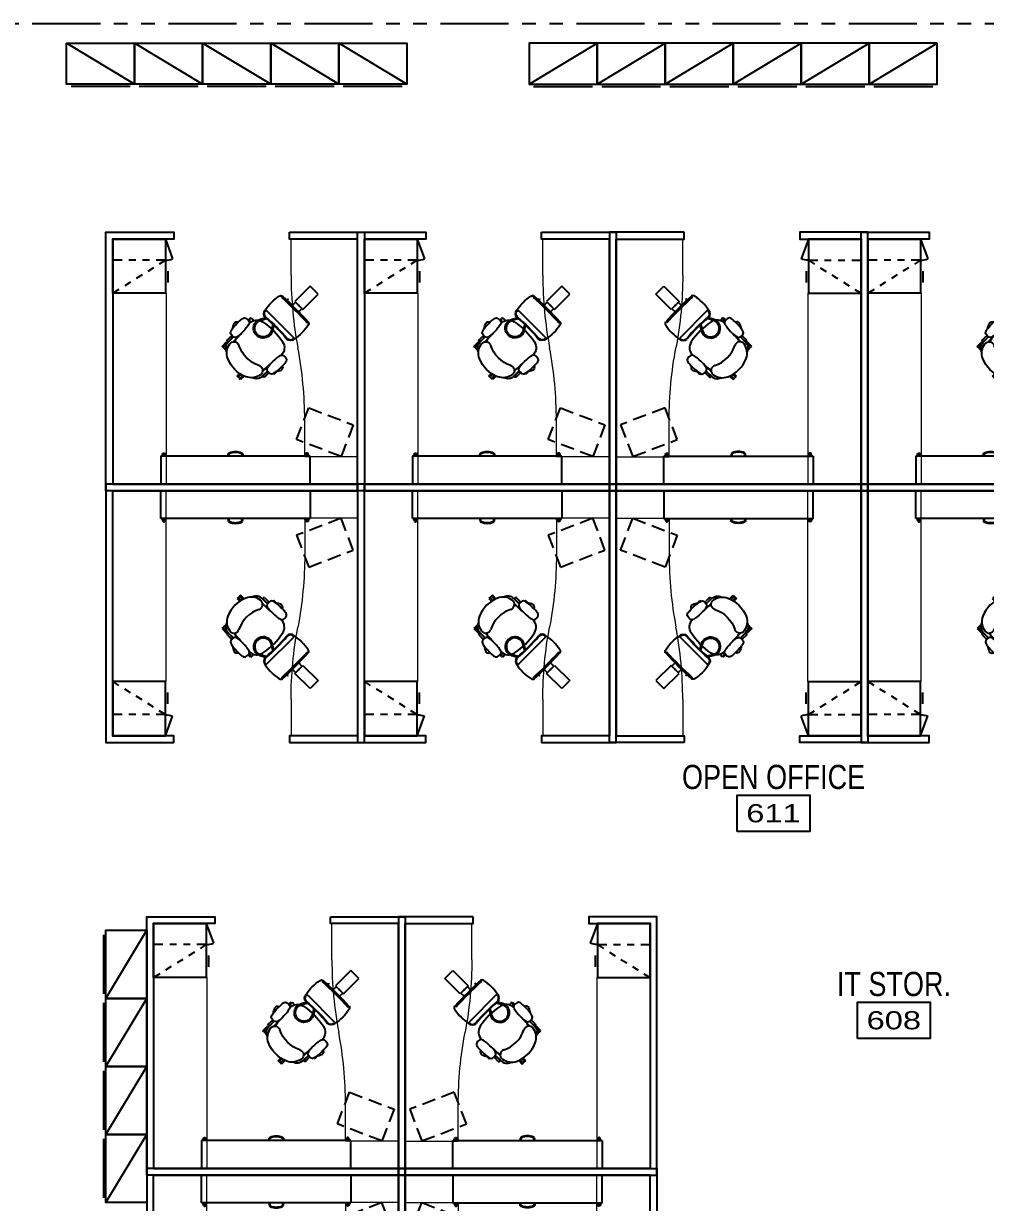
# Model space of a CAD drawing. Header units: inches. Extents: x 645 to 3337, y 547 to 1607.
# Drawn here: x 1129 to 1553, y 1084 to 1604 of the extents above; entities that cross this region are included whole.
import ezdxf
from ezdxf.enums import TextEntityAlignment as Align

# ---------------------------------------------------------------- set-up
doc = ezdxf.new("R2010")
doc.units = ezdxf.units.IN
doc.header["$LTSCALE"] = 96
doc.header["$MEASUREMENT"] = 0
for name, pattern in [('HIDDEN', [0.375, 0.25, -0.125]), ('HIDDEN4', [0.09375, 0.0625, -0.03125]), ('PHANTOM4', [0.625, 0.3125, -0.0625, 0.0625, -0.0625, 0.0625, -0.0625])]:
    doc.linetypes.add(name, pattern=pattern)
for name, color, linetype in [('A-Area', 212, 'PHANTOM4'), ('A-Area-Iden', 7, 'Continuous'), ('A-Area-Iden-Name', 7, 'Continuous'), ('A-Area-Iden-Numb', 7, 'Continuous'), ('A-Furn', 43, 'Continuous'), ('A-Furn-Syst', 5, 'Continuous'), ('WKSURF', 6, 'Continuous')]:
    doc.layers.add(name, color=color, linetype=linetype)
doc.styles.add('XFINE_0', font='swissl.ttf')

# ---------------------------------------------------------------- blocks, each defined once
blk = doc.blocks.new('A$C3C6876D4')
at = {"layer": 'A-Furn'}
blk.add_lwpolyline([(30, 0), (0, 0), (0, 18), (30, 18)], close=True, dxfattribs=at)
for points in [[(0, 18), (30, 0)], [(2, 19), (28, 19)]]:
    blk.add_lwpolyline(points, dxfattribs=at)
blk = doc.blocks.new('30 x 24 x 96 Curv RH 3D')
at = {"linetype": 'Continuous', "lineweight": 0}
for p, q in [((0.06, -30), (0.06, -0.65)), ((0.06, -0.65), (96.06, -0.65)), ((0.06, -0.65, -1.19), (0.06, -0.65)), ((0.06, -30, -1.19), (0.06, -0.65, -1.19)), ((0.06, -0.65, -1.19), (96.06, -0.65, -1.19)), ((96.06, -0.65), (96.06, -24)), ((96.06, -0.65, -1.19), (96.06, -0.65)), ((96.06, -0.65, -1.19), (96.06, -24, -1.19)), ((96.06, -24), (79.94, -24)), ((79.94, -24, -1.19), (79.94, -24)), ((96.06, -24, -1.19), (79.94, -24, -1.19)), ((96.06, -24, -1.19), (96.06, -24)), ((16.06, -30), (0.06, -30)), ((0.06, -30, -1.19), (0.06, -30)), ((16.06, -30, -1.19), (0.06, -30, -1.19)), ((16.06, -30, -1.19), (16.06, -30)), ((48, -27, -1.19), (48, -27))]:
    blk.add_line(p, q, dxfattribs=at)
for centre, radius, start, end in [((79.94, -195.53), 171.53, 90, 100.7325), ((79.94, -195.53, -1.19), 171.53, 90, 100.7325), ((16.06, 141.47), 171.47, 270, 280.7325), ((16.06, 141.47, -1.19), 171.47, 270, 280.7325)]:
    blk.add_arc(centre, radius, start, end, dxfattribs=at)
at = {"layer": 'WKSURF', "linetype": 'Continuous', "lineweight": 0, "invisible_edges": 15}
for points in [[(0.06, -24, -1.19), (0.06, -0.65, -1.19), (95.94, -0.65, -1.19), (79.94, -24, -1.19)], [(95.94, -0.65, -1.19), (0.06, -0.65, -1.19), (0.06, -0.65), (95.94, -0.65)], [(0.06, -0.65, -1.19), (0.06, -30, -1.19), (0.06, -30), (0.06, -0.65)], [(0.06, -30), (16.06, -30), (16.06, -0.65), (0.06, -0.65)], [(16.06, -30), (23.2, -29.85), (23.2, -0.65), (16.06, -0.65)], [(23.2, -29.85), (30.32, -29.41), (30.32, -0.65), (23.2, -0.65)], [(30.32, -29.41), (37.42, -28.66), (37.42, -0.65), (30.32, -0.65)], [(37.42, -28.66), (44.48, -27.63), (44.48, -0.65), (37.42, -0.65)], [(44.48, -27.63), (48, -27), (48, -0.65), (44.48, -0.65)], [(48, -27), (55.04, -25.82), (55.04, -0.65), (48, -0.65)], [(55.04, -25.82), (62.12, -24.93), (62.12, -0.65), (55.04, -0.65)], [(62.12, -24.93), (69.23, -24.33), (69.23, -0.65), (62.12, -0.65)], [(69.23, -24.33), (76.37, -24.04), (76.37, -0.65), (69.23, -0.65)], [(76.37, -24.04), (79.94, -24), (79.94, -0.65), (76.37, -0.65)], [(79.94, -24, -1.19), (95.94, -0.65, -1.19), (95.94, -0.65, -1.19), (95.94, -24, -1.19)], [(79.94, -24), (95.94, -24), (95.94, -0.65), (79.94, -0.65)], [(95.94, -24, -1.19), (95.94, -0.65, -1.19), (95.94, -0.65), (95.94, -24)], [(0.06, -24.15, -1.19), (0.06, -24, -1.19), (79.94, -24, -1.19), (72.8, -24.15, -1.19)], [(0.06, -24.59, -1.19), (0.06, -24.15, -1.19), (72.8, -24.15, -1.19), (65.67, -24.59, -1.19)], [(0.06, -25.34, -1.19), (0.06, -24.59, -1.19), (65.67, -24.59, -1.19), (58.57, -25.34, -1.19)], [(0.06, -26.37, -1.19), (0.06, -25.34, -1.19), (58.57, -25.34, -1.19), (51.51, -26.37, -1.19)], [(55.91, -25.69, -1.19), (55.91, -25.69), (48, -27), (48, -27, -1.19)], [(63.9, -24.75, -1.19), (63.9, -24.75), (55.91, -25.69), (55.91, -25.69, -1.19)], [(71.91, -24.19, -1.19), (71.91, -24.19), (63.9, -24.75), (63.9, -24.75, -1.19)], [(79.94, -24, -1.19), (79.94, -24), (71.91, -24.19), (71.91, -24.19, -1.19)], [(79.94, -24, -1.19), (95.94, -24, -1.19), (95.94, -24), (79.94, -24)], [(0.06, -27, -1.19), (0.06, -26.37, -1.19), (51.51, -26.37, -1.19), (48, -27, -1.19)], [(0.06, -28.18, -1.19), (0.06, -27, -1.19), (48, -27, -1.19), (40.96, -28.18, -1.19)], [(0.06, -29.07, -1.19), (0.06, -28.18, -1.19), (40.96, -28.18, -1.19), (33.87, -29.07, -1.19)], [(0.06, -29.67, -1.19), (0.06, -29.07, -1.19), (33.87, -29.07, -1.19), (26.76, -29.67, -1.19)], [(0.06, -29.96, -1.19), (0.06, -29.67, -1.19), (26.76, -29.67, -1.19), (19.63, -29.96, -1.19)], [(0.06, -30, -1.19), (0.06, -29.96, -1.19), (19.63, -29.96, -1.19), (16.06, -30, -1.19)], [(0.06, -30, -1.19), (16.06, -30, -1.19), (16.06, -30), (0.06, -30)], [(16.06, -30, -1.19), (24.09, -29.81, -1.19), (24.09, -29.81), (16.06, -30)], [(24.09, -29.81, -1.19), (32.1, -29.25, -1.19), (32.1, -29.25), (24.09, -29.81)], [(32.1, -29.25, -1.19), (40.08, -28.31, -1.19), (40.08, -28.31), (32.1, -29.25)], [(40.08, -28.31, -1.19), (48, -27, -1.19), (48, -27), (40.08, -28.31)]]:
    blk.add_3dface(points, dxfattribs=at)
blk = doc.blocks.new('24 x 72 3D')
at = {"linetype": 'Continuous', "lineweight": 0}
for p, q in [((-0.188, -24, -1.18), (-0.188, -0.52, -1.18)), ((-0.188, -0.52, -1.18), (83.937, -0.52)), ((-0.188, -0.52, -2.36), (-0.188, -0.52, -1.18)), ((-0.188, -24, -2.36), (-0.188, -0.52, -2.36)), ((-0.188, -0.52, -2.36), (83.937, -0.52, -1.18)), ((83.937, -0.52), (83.937, -24)), ((83.937, -0.52, -1.18), (83.937, -0.52)), ((83.937, -0.52, -1.18), (83.937, -24, -1.18)), ((83.937, -24), (-0.188, -24, -1.18)), ((-0.188, -24, -2.36), (-0.188, -24, -1.18)), ((83.937, -24, -1.18), (-0.188, -24, -2.36)), ((83.937, -24, -1.18), (83.937, -24))]:
    blk.add_line(p, q, dxfattribs=at)
at = {"layer": 'WKSURF', "linetype": 'Continuous', "lineweight": 0, "invisible_edges": 15}
for points in [[(0.062, -24, -1.18), (0.062, -0.52, -1.18), (71.937, -0.52, -1.18), (71.937, -24, -1.18)], [(71.937, -0.52, -1.18), (0.062, -0.52, -1.18), (0.062, -0.52), (71.937, -0.52)], [(0.062, -0.52, -1.18), (0.062, -24, -1.18), (0.062, -24), (0.062, -0.52)], [(0.062, -24), (71.937, -24), (71.937, -0.52), (0.062, -0.52)], [(71.937, -24, -1.18), (71.937, -0.52, -1.18), (71.937, -0.52), (71.937, -24)], [(0.062, -24, -1.18), (71.937, -24, -1.18), (71.937, -24), (0.062, -24)]]:
    blk.add_3dface(points, dxfattribs=at)
blk = doc.blocks.new('GT5WSR4P')
for p, q in [((0, 0), (23.88, 0)), ((1.71, -2.73), (0, 0)), ((0, -23.25), (0, 0)), ((23.88, 0), (23.88, -23.25)), ((14.56, -4.13), (14.56, 0, 1.42)), ((4.89, -7.81), (3.3, -5.27)), ((8.08, -12.9), (6.49, -10.35)), ((14.56, -10.13), (14.56, -7.13)), ((11.26, -17.98), (9.67, -15.44)), ((14.56, -16.13), (14.56, -13.13)), ((14.56, -23.25), (12.85, -20.52)), ((14.56, -23.25), (14.56, -19.13)), ((14.56, -23.25), (14.56, -19.13)), ((23.88, -23.25), (0, -23.25)), ((9.78, -24.25), (4.78, -24.25)), ((23.88, -23.25), (15.18, -26.41))]:
    blk.add_line(p, q)
blk.add_arc((23.88, -23.25), 9.25, 180, 200)
for p in [(0, 0), (23.88, 0)]:
    blk.add_point(p)
blk = doc.blocks.new('RBCSDBPP')
for p, q in [((64.47, 13.03), (-1.38, 13.03)), ((-1.38, 13.03), (-1.38, 0.78)), ((64.47, 0.78), (64.47, 13.03)), ((-1.38, 0.78), (64.47, 0.78)), ((-1.09, 0.78), (-1.07, 0.73)), ((-1.07, 0.73), (-1, 0.65)), ((-1, 0.65), (-0.88, 0.56)), ((-0.88, 0.56), (-0.81, 0.48)), ((-0.81, 0.48), (-0.77, 0.39)), ((-0.77, 0.39), (-0.75, 0.29)), ((-0.75, 0.29), (-0.75, 0.23)), ((-0.75, 0.23), (-0.73, 0.17)), ((-0.73, 0.17), (-0.67, 0.15)), ((-0.67, 0.15), (-0.61, 0.17)), ((-0.51, 0.37), (-0.62, 0)), ((-0.62, 0), (-0.51, -0.37)), ((-0.61, 0.17), (-0.58, 0.23)), ((-0.58, 0.23), (-0.49, 0.39)), ((-0.19, 0.59), (-0.51, 0.37)), ((-0.49, 0.39), (-0.35, 0.52)), ((-0.35, 0.52), (-0.18, 0.6)), ((0.19, 0.59), (-0.19, 0.59)), ((-0.18, 0.6), (0, 0.62)), ((0, 0.62), (0.18, 0.6)), ((0.18, 0.6), (0.35, 0.52)), ((0.51, 0.37), (0.19, 0.59)), ((0.35, 0.52), (0.49, 0.39)), ((0.49, 0.39), (0.58, 0.23)), ((0.62, 0), (0.51, 0.37)), ((0.51, -0.37), (0.62, 0)), ((0.58, 0.23), (0.61, 0.17)), ((0.61, 0.17), (0.67, 0.15)), ((0.67, 0.15), (0.73, 0.17)), ((0.73, 0.17), (0.75, 0.23)), ((0.75, 0.29), (0.77, 0.39)), ((0.75, 0.23), (0.75, 0.29)), ((0.77, 0.39), (0.81, 0.48)), ((0.81, 0.48), (0.88, 0.56)), ((0.88, 0.56), (1, 0.65)), ((1, 0.65), (1.07, 0.73)), ((1.07, 0.73), (1.09, 0.78)), ((28.33, -0.05), (28.33, 0.78)), ((28.64, -0.05), (28.64, 0.78)), ((34.39, 0.78), (34.39, -0.05)), ((34.71, 0.78), (34.71, -0.05)), ((62.03, 0.73), (62.01, 0.78)), ((62.1, 0.65), (62.03, 0.73)), ((62.22, 0.56), (62.1, 0.65)), ((62.29, 0.48), (62.22, 0.56)), ((62.33, 0.39), (62.29, 0.48)), ((62.35, 0.29), (62.33, 0.39)), ((62.35, 0.23), (62.35, 0.29)), ((62.37, 0.17), (62.35, 0.23)), ((62.43, 0.15), (62.37, 0.17)), ((62.49, 0.17), (62.43, 0.15)), ((62.47, 0), (62.59, 0.37)), ((62.59, -0.37), (62.47, 0)), ((62.52, 0.23), (62.49, 0.17)), ((62.61, 0.39), (62.52, 0.23)), ((62.59, 0.37), (62.91, 0.59)), ((62.75, 0.52), (62.61, 0.39)), ((62.92, 0.6), (62.75, 0.52)), ((62.91, 0.59), (63.29, 0.59)), ((63.1, 0.62), (62.92, 0.6)), ((63.28, 0.6), (63.1, 0.62)), ((63.45, 0.52), (63.28, 0.6)), ((63.29, 0.59), (63.61, 0.37)), ((63.59, 0.39), (63.45, 0.52)), ((63.68, 0.23), (63.59, 0.39)), ((63.61, 0.37), (63.72, 0)), ((63.72, 0), (63.61, -0.37)), ((63.71, 0.17), (63.68, 0.23)), ((63.77, 0.15), (63.71, 0.17)), ((63.83, 0.17), (63.77, 0.15)), ((63.85, 0.23), (63.83, 0.17)), ((63.87, 0.39), (63.85, 0.29)), ((63.85, 0.29), (63.85, 0.23)), ((63.91, 0.48), (63.87, 0.39)), ((63.98, 0.56), (63.91, 0.48)), ((64.1, 0.65), (63.98, 0.56)), ((64.17, 0.73), (64.1, 0.65)), ((64.19, 0.78), (64.17, 0.73)), ((-0.51, -0.37), (-0.19, -0.59)), ((-0.19, -0.59), (0.19, -0.59)), ((0.19, -0.59), (0.51, -0.37)), ((28.36, -0.27), (28.33, -0.05)), ((28.45, -0.47), (28.36, -0.27)), ((28.6, -0.64), (28.45, -0.47)), ((28.79, -0.76), (28.6, -0.64)), ((28.66, -0.18), (28.64, -0.05)), ((28.72, -0.3), (28.66, -0.18)), ((28.8, -0.4), (28.72, -0.3)), ((29.45, -1.01), (28.79, -0.76)), ((28.92, -0.47), (28.8, -0.4)), ((29.54, -0.71), (28.92, -0.47)), ((30.12, -1.19), (29.45, -1.01)), ((30.19, -0.88), (29.54, -0.71)), ((30.82, -1.29), (30.12, -1.19)), ((30.85, -0.98), (30.19, -0.88)), ((31.52, -1.32), (30.82, -1.29)), ((31.52, -1.01), (30.85, -0.98)), ((32.18, -0.98), (31.52, -1.01)), ((32.22, -1.29), (31.52, -1.32)), ((32.84, -0.88), (32.18, -0.98)), ((32.91, -1.19), (32.22, -1.29)), ((33.49, -0.71), (32.84, -0.88)), ((33.59, -1.01), (32.91, -1.19)), ((34.12, -0.47), (33.49, -0.71)), ((34.24, -0.76), (33.59, -1.01)), ((34.23, -0.4), (34.12, -0.47)), ((34.32, -0.3), (34.23, -0.4)), ((34.43, -0.64), (34.24, -0.76)), ((34.37, -0.18), (34.32, -0.3)), ((34.39, -0.05), (34.37, -0.18)), ((34.58, -0.47), (34.43, -0.64)), ((34.67, -0.27), (34.58, -0.47)), ((34.71, -0.05), (34.67, -0.27)), ((62.91, -0.59), (62.59, -0.37)), ((63.29, -0.59), (62.91, -0.59)), ((63.61, -0.37), (63.29, -0.59))]:
    blk.add_line(p, q)
for p in [(0, 0), (63.1, 0)]:
    blk.add_point(p)
blk = doc.blocks.new('leap')
at = {"linetype": 'Continuous'}
for p, q in [((-20.97, 11.03), (-20.97, 11.25)), ((-20.97, 11.25), (-19.6, 11.25)), ((-19.5, 10.66), (-20, 10.66)), ((-19.47, 9.97), (-20, 10.66)), ((-9.75, 10.63), (-6.47, 10.63)), ((-9.57, 10.75), (-9.53, 11.28)), ((-6.53, 10.75), (-9.57, 10.75)), ((-7, 11.6), (-9.1, 11.6)), ((-6.57, 11.28), (-6.53, 10.75)), ((-6.13, 11.25), (-6.13, 10.63)), ((-3.25, 11.25), (-6.13, 11.25)), ((-4.85, 10.66), (-3.25, 10.66)), ((-3.32, 9.78), (-3.32, 10.66)), ((-3.25, 10.66), (-3.25, 11.25)), ((-13.16, 9.32), (-12.88, 9.25)), ((-13.16, 9.32), (-12.88, 9.25)), ((-13.16, 9.32), (-12.88, 9.25)), ((-12.88, 9.25), (-12.53, 9.22)), ((-12.88, 9.25), (-12.53, 9.22)), ((-12.88, 9.25), (-12.53, 9.22)), ((-12.53, 9.22), (-12.22, 9.19)), ((-12.53, 9.22), (-12.22, 9.19)), ((-12.53, 9.22), (-12.22, 9.19)), ((-8.1, 9.19), (-12.22, 9.19)), ((-3.25, 9.78), (-4.1, 9.78)), ((-3.5, 9.19), (-3.25, 9.19)), ((-3.25, 9.19), (-3.25, 9.78)), ((-0.91, -4.93), (1.34, -4.93)), ((1.34, -4.31), (-0.69, -4.31)), ((-0.44, -3.47), (1.34, -3.47)), ((1.34, -2.84), (-0.28, -2.84)), ((1.28, -4.31), (1.28, -3.47)), ((1.34, -3.47), (1.34, -2.84)), ((1.34, -4.93), (1.34, -4.31)), ((-12.88, -9.25), (-13.16, -9.31)), ((-12.88, -9.25), (-13.16, -9.31)), ((-12.53, -9.22), (-12.88, -9.25)), ((-12.53, -9.22), (-12.88, -9.25)), ((-12.22, -9.18), (-12.53, -9.22)), ((-12.22, -9.18), (-12.53, -9.22)), ((-8.1, -9.18), (-12.22, -9.18)), ((-12.28, -13.65), (-10.66, -13.65)), ((-10.66, -13.65), (-10.66, -13.18)), ((-9.75, -10.62), (-6.47, -10.62)), ((-9.57, -10.75), (-9.53, -11.28)), ((-6.53, -10.75), (-9.57, -10.75)), ((-7, -11.59), (-9.1, -11.59)), ((-6.57, -11.28), (-6.53, -10.75))]:
    blk.add_line(p, q, dxfattribs=at)
for centre, radius, start, end in [((-20.69, 10.53), 0.582, 48.7055, 208.8578), ((-21.5, 9.41), 1.95, 39.0026, 52.259), ((-16, 11.5), 3.6, 159.6298, 194.6142), ((-18.53, 10.85), 1, 194.6142, 253.7997), ((-18.44, 12.41), 1, 106.6573, 159.6298), ((-16.57, 6.16), 7.54, 93.4287, 106.6573), ((-15.47, -12.28), 25.98, 84.5297, 93.4288), ((-14.6, 13.38), 1.32, 70.1966, 165.2906), ((-16.88, 7.07), 8.03, 52.8886, 70.1972), ((-14.32, -0.22), 13.88, 74.0607, 84.5297), ((-10.78, 12.16), 1, 15.9825, 74.0607), ((-13.25, 11.47), 3.57, 340.8279, 15.9825), ((-9.1, 11.13), 0.467, 91.174, 162.8592), ((-7, 11.13), 0.467, 17.1408, 88.826), ((-6.47, 6.88), 3.75, 16.896, 90), ((-4.94, 9.72), 1.5, 119.3682, 143.1574), ((-5.38, 10.53), 0.559, 332.6164, 119.3726), ((5.81, 0), 30.01, 167.9429, 192.0571), ((-18.91, 5.28), 4.72, 91.7697, 167.9429), ((-16.07, 12.91), 5.81, 207.1022, 214.6309), ((-15.22, 22.19), 12.82, 253.7997, 264.1654), ((-13.69, 37.07), 27.77, 264.1654, 272.5439), ((-14, 24.44), 15.18, 275.7844, 282.9815), ((-10.82, 10.63), 1, 282.9815, 340.8279), ((-10.66, 4), 5.21, 66.2173, 88.6833), ((-6.75, 7.32), 2.32, 81.8753, 206.7423), ((-21.25, 0), 13.91, 333.3055, 26.7323), ((-7.38, 2.91), 6.76, 24.0567, 81.8751), ((-13.91, 0), 13.91, 335.9433, 24.0342), ((-18.91, -5.28), 4.72, 192.0571, 268.2302), ((-18.53, -10.84), 1, 106.2003, 165.3858), ((-15.22, -22.18), 12.82, 95.8346, 106.2003), ((-13.69, -37.06), 27.77, 87.4561, 95.8346), ((-14, -24.43), 15.18, 77.0185, 84.2156), ((-10.82, -10.62), 1, 19.1722, 77.0185), ((-10.66, -4), 5.21, 271.3167, 293.7836), ((-13.25, -11.47), 3.57, 344.0174, 19.1726), ((-6.75, -7.31), 2.32, 153.2577, 278.1247), ((-6.47, -6.87), 3.75, 270, 343.104), ((-7.38, -2.9), 6.76, 278.1249, 335.9433), ((-16, -11.5), 3.6, 165.3858, 200.3702), ((-18.44, -12.4), 1, 200.3692, 253.3427), ((-16.57, -6.15), 7.54, 253.3427, 266.5713), ((-15.47, 12.28), 25.98, 266.5712, 275.4703), ((-14.6, -13.37), 1.32, 194.7094, 289.8016), ((-16.88, -7.06), 8.03, 289.8029, 307.1114), ((-14.32, 0.22), 13.88, 275.4704, 285.9393), ((-10.78, -12.15), 1, 285.9393, 344.0174), ((-9.1, -11.12), 0.467, 197.1408, 268.826), ((-7, -11.12), 0.467, 271.174, 342.8592)]:
    blk.add_arc(centre, radius, start, end, dxfattribs=at)
blk = doc.blocks.new('kbtray')
at = {"linetype": 'Continuous'}
for p, q in [((11.59375, 5.5), (10.90625, 5.5)), ((10.90625, 5.5), (10.90625, 5.25)), ((10.90625, 5.25), (11.59375, 5.25)), ((11.59375, 5.25), (11.59375, 5.5)), ((12.3125, 8), (11.9375, 8.03125)), ((21.125, 8.21875), (21.125, -8.25)), ((25.65625, 7.09375), (23.625, 5.90625)), ((25.375, 7.5), (23.65625, 6.5)), ((11.5, 2), (9.5, 2)), ((23.40625, 2.1875), (25.5625, 0.9375)), ((23.40625, 1.625), (25.28125, 0.53125)), ((11.5, -2), (9.5, -2)), ((12.3125, -8.03125), (11.9375, -8.03125))]:
    blk.add_line(p, q, dxfattribs=at)
at = {"linetype": 'HIDDEN'}
for p, q in [((0, -2.5), (0, 2.5)), ((0, 2.5), (9.5, 2.5)), ((9.5, 2.5), (9.5, -2.5)), ((9.5, -2.5), (0, -2.5))]:
    blk.add_line(p, q, dxfattribs=at)
at = {"linetype": 'Continuous'}
for centre, radius, start, end in [((173.625, 0), 162.125, 177.1540471, 182.8459579), ((12.6875, 7.96875), 1, 90, 177.1540471), ((173.625, 0), 161.87276, 177.1474833, 182.8393941), ((173.625, 0), 161.49742, 177.1540881, 182.8460057), ((17.0625, -9.71875), 19.20865, 76.8518412, 103.1481526), ((21.625, 8.21875), 0.5, 82.8192409, 180.0000025), ((21.4375, 6.71875), 2.25, 0.0000007, 90), ((21.4375, 6.71875), 2, 0.3215387, 82.8192409), ((96.4375, 0), 73.30625, 174.7079446, 185.2920604), ((96.4375, 0), 73.05625, 174.6986214, 185.3013836), ((27.75, 3.96875), 4.25, 234.6075767, 123.8819628), ((27.75, 3.96875), 3.75, 234.2728837, 124.1107434), ((12.6875, -8.03125), 1, 182.8459579, 270.000005), ((17.0625, 9.6875), 19.20865, 256.8518499, 283.1481465), ((21.625, -8.25), 0.5, 180.0000025, 277.1807605), ((21.4375, -6.78125), 2.25, 270.000005, 0.0000007), ((21.4375, -6.78125), 2, 277.1807605, 359.6784627)]:
    blk.add_arc(centre, radius, start, end, dxfattribs=at)
blk.add_point((9.5, 0))
blk = doc.blocks.new('A$C6CD85A2B')
blk.add_lwpolyline([(0, -33), (0, 0), (114, 0), (114, -114), (0, -114), (0, -84), (3, -84), (3, -111), (111, -111), (111, -3), (3, -3), (3, -33), (0, -33)], close=True)
at = {"linetype": 'HIDDEN4'}
blk.add_lwpolyline([(84.89, -4.94), (98.91, -10.29), (91.4, -29.93), (77.4, -24.55)], close=True, dxfattribs=at)
blk.add_blockref('30 x 24 x 96 Curv RH 3D', (2.94, -2.36))
at = {"extrusion": (0, 0, -1), "zscale": -1, "rotation": 225.0000000000092}
for name, p in [('kbtray', (-25.54, -22.25)), ('leap', (-60.54, -57.15))]:
    blk.add_blockref(name, p, dxfattribs=at)
for name, p, rotation in [('RBCSDBPP', (97.97, -25.37), 270), ('GT5WSR4P', (26.88, -111), 180), ('24 x 72 3D', (110.81, -111.52, 1.18), 180)]:
    blk.add_blockref(name, p, dxfattribs=dict(rotation=rotation))
blk = doc.blocks.new('OTJ_Room_Tag_2_P')
at = {"layer": 'A-Area-Iden-Numb', "color": 4}
blk.add_lwpolyline([(2, -2), (2, 0), (-2, 0), (-2, -2)], close=True, dxfattribs=at)
at = {"layer": 'A-Area-Iden-Name', "style": 'XFINE_0', "width": 0.8}
blk.add_attdef('ROOM:NAME', text='', height=1.333, dxfattribs=at).set_placement((0, 0.334), align=Align.CENTER)
at = {"layer": 'A-Area-Iden-Numb', "style": 'XFINE_0', "width": 1.351376}
blk.add_attdef('ROOM:NUMBER', text='', height=1, dxfattribs=at).set_placement((-1.5, -1.5), (1.5, -1.5), align=Align.FIT)

msp = doc.modelspace()

# ---------------------------------------------------------------- linework, layer by layer
at = {"layer": 'A-Area', "elevation": 0}
msp.add_lwpolyline([(2210.38, 913.26), (1335.11, 913.26), (1335.11, 853.24), (1329.61, 853.26), (1329.61, 591.57), (645.02, 591.57), (645.02, 1011.21), (952.92, 1011.07), (953.05, 1603.94), (2271.36, 1603.93), (2271.36, 1109.51), (2269.61, 1109.51), (2210.38, 1109.51), (2210.38, 1107.76), (2210.38, 913.26)], close=True, dxfattribs=at)

# ---------------------------------------------------------------- block references
at = {"layer": 'A-Area-Iden'}
ref = msp.add_blockref('OTJ_Room_Tag_2_P', (1459.88, 1263.72), dxfattribs=dict(at, xscale=-8, yscale=8, zscale=8, rotation=359.9999999999998))
ref.add_attrib('ROOM:NUMBER', '611', dxfattribs={"layer": 'A-Area-Iden-Numb', "height": 8, "rotation": 360, "style": 'XFINE_0', "width": 1.351376}).set_placement((1447.88, 1251.72), (1471.88, 1251.72), align=Align.FIT)
ref.add_attrib('ROOM:NAME', 'OPEN OFFICE', dxfattribs={"layer": 'A-Area-Iden-Name', "height": 10.6667, "style": 'XFINE_0', "width": 0.8}).set_placement((1459.94, 1266.39), align=Align.CENTER)
ref = msp.add_blockref('OTJ_Room_Tag_2_P', (1512.95, 1172.42), dxfattribs=dict(at, xscale=-8, yscale=8, zscale=8, rotation=359.9999999999998))
ref.add_attrib('ROOM:NUMBER', '608', dxfattribs={"layer": 'A-Area-Iden-Numb', "height": 8, "rotation": 360, "style": 'XFINE_0', "width": 1.351376}).set_placement((1500.95, 1160.42), (1524.95, 1160.42), align=Align.FIT)
ref.add_attrib('ROOM:NAME', 'IT STOR.', dxfattribs={"layer": 'A-Area-Iden-Name', "height": 10.667, "style": 'XFINE_0', "width": 0.8}).set_placement((1513.01, 1175.09), align=Align.CENTER)
at = {"layer": 'A-Furn'}
for p, rotation in [((1178.16, 1595.25), 180), ((1208.16, 1595.25), 180), ((1238.16, 1595.25), 180), ((1268.16, 1595.25), 180), ((1298.16, 1595.25), 180), ((1183.52, 1174.09), 90.00000000000001), ((1183.52, 1144.09), 90.00000000000001), ((1183.52, 1114.09), 90.00000000000001), ((1183.52, 1084.09), 90.00000000000001)]:
    msp.add_blockref('A$C3C6876D4', p, dxfattribs=dict(at, rotation=rotation))
at = {"layer": 'A-Furn', "xscale": -1, "rotation": 180}
for p in [(1352.13, 1595.25), (1382.13, 1595.25), (1412.13, 1595.25), (1442.13, 1595.25), (1472.13, 1595.25), (1502.13, 1595.25)]:
    msp.add_blockref('A$C3C6876D4', p, dxfattribs=at)
at = {"layer": 'A-Furn-Syst'}
for p, rotation in [((1279.52, 1511.89, -2.4), 270), ((1390.52, 1511.9, -1.18), 270), ((1612.52, 1511.9, -2.36), 270), ((1387.52, 1286.89, -2.36), 89.99999999999999), ((1297.52, 1210.09), 270), ((1294.52, 985.09), 89.99999999999999)]:
    msp.add_blockref('A$C6CD85A2B', p, dxfattribs=dict(at, rotation=rotation))
at = {"layer": 'A-Furn-Syst', "xscale": -1}
for p, rotation in [((1387.52, 1511.89, -2.36), 90), ((1279.52, 1286.89, -2.4), 270), ((1390.52, 1286.9, -1.18), 270), ((1612.52, 1286.9, -2.36), 270), ((1294.52, 1210.09), 90), ((1297.52, 985.09), 270)]:
    msp.add_blockref('A$C6CD85A2B', p, dxfattribs=dict(at, rotation=rotation))

doc.saveas('drawing.dxf')
